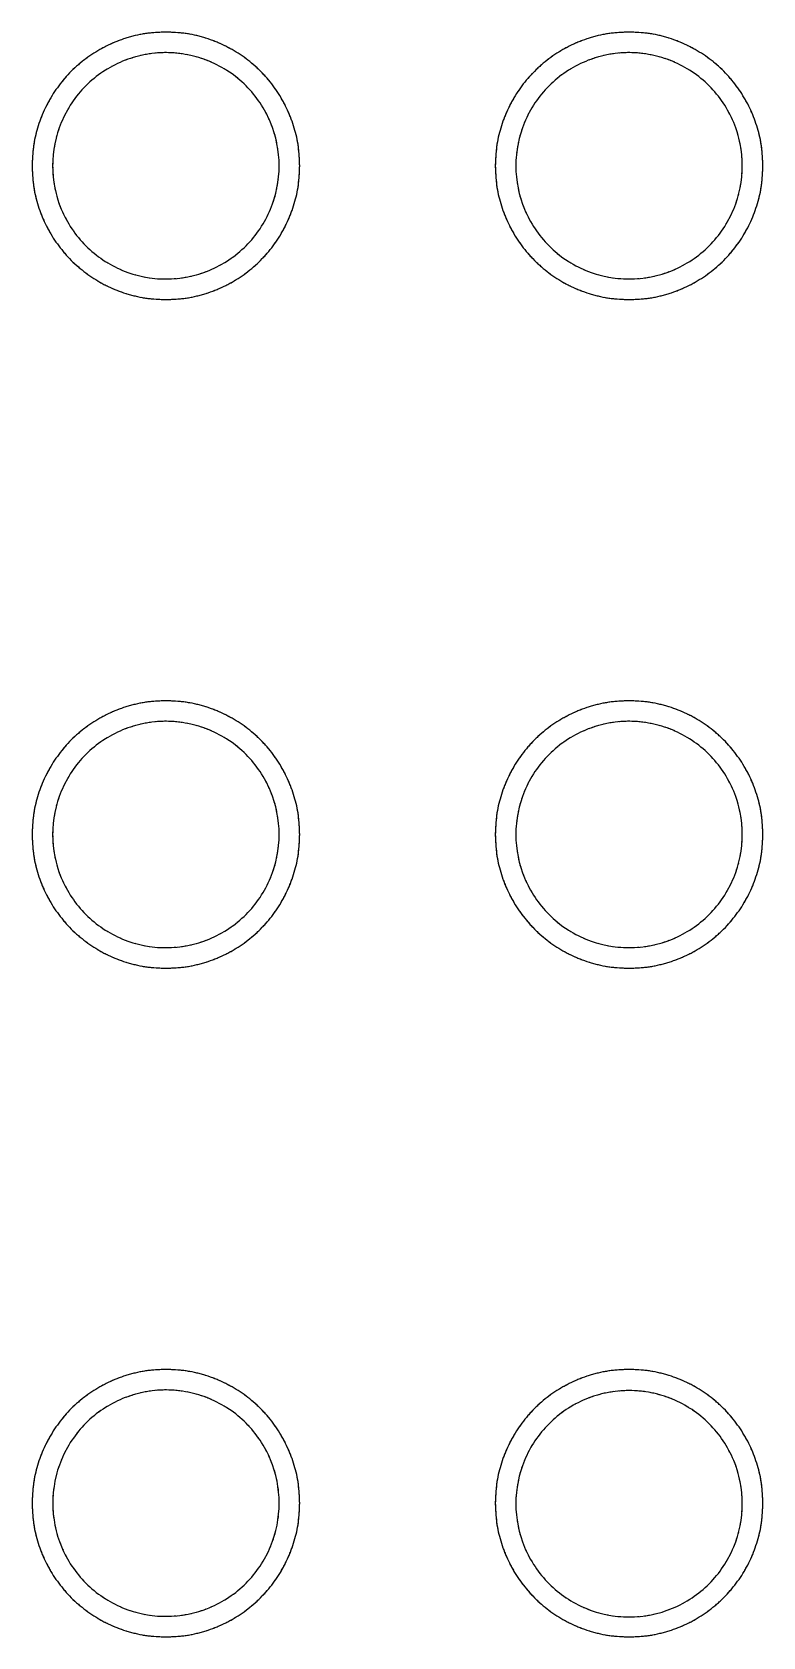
# Model space of a CAD drawing. Header units: millimetres. Extents: x 18456 to 179493, y -203649 to 469211.
# Drawn here: x 114101.4 to 114172.4, y -26348.9 to -26192.9 of the extents above; entities that cross this region are included whole.
import ezdxf

# ---------------------------------------------------------------- set-up
doc = ezdxf.new("R2010")
doc.units = ezdxf.units.MM
doc.linetypes.add('X-평면도(기본형)$0$HIDDENX2', pattern=[0.75, 0.5, -0.25])
doc.layers.add('X-평면도(기본형)$0$FUR', color=6, linetype='Continuous', true_color=0xff00ff)

# ---------------------------------------------------------------- blocks, each defined once
blk = doc.blocks.new('X-평면도(기본형)$0$SB1703 1500')
at = {"layer": 'X-평면도(기본형)$0$FUR', "color": 8, "true_color": 0x808080}
for points, knots in [([(491.7, 400), (491.72, 400.63), (491.77, 401.87), (492.19, 403.68), (492.83, 405.42), (493.72, 407.05), (494.84, 408.54), (496.16, 409.86), (497.65, 410.98), (499.28, 411.87), (501.02, 412.51), (502.83, 412.93), (504.07, 412.98), (504.7, 413)], [0, 0, 0, 0, 0.091472, 0.182144, 0.272495, 0.362961, 0.453994, 0.545773, 0.636827, 0.727329, 0.817728, 0.908459, 1, 1, 1, 1]), ([(504.7, 413), (505.32, 412.98), (506.56, 412.93), (508.38, 412.51), (510.11, 411.87), (511.74, 410.98), (513.24, 409.86), (514.56, 408.54), (515.68, 407.05), (516.56, 405.42), (517.21, 403.68), (517.62, 401.87), (517.67, 400.63), (517.7, 400)], [0, 0, 0, 0, 0.091545, 0.18228, 0.272682, 0.363188, 0.454245, 0.546028, 0.637062, 0.727526, 0.817872, 0.908537, 1, 1, 1, 1]), ([(556.7, 400), (556.72, 400.63), (556.77, 401.87), (557.19, 403.68), (557.83, 405.42), (558.72, 407.05), (559.83, 408.54), (561.16, 409.86), (562.65, 410.98), (564.28, 411.87), (566.02, 412.51), (567.83, 412.93), (569.07, 412.98), (569.7, 413)], [0, 0, 0, 0, 0.091451, 0.182105, 0.272443, 0.362901, 0.45393, 0.545712, 0.636773, 0.727285, 0.817697, 0.908442, 1, 1, 1, 1]), ([(569.7, 413), (570.32, 412.98), (571.56, 412.93), (573.38, 412.51), (575.12, 411.87), (576.74, 410.98), (578.24, 409.86), (579.56, 408.54), (580.68, 407.05), (581.56, 405.42), (582.21, 403.68), (582.62, 401.87), (582.67, 400.63), (582.7, 400)], [0, 0, 0, 0, 0.091562, 0.182312, 0.272728, 0.363244, 0.454308, 0.546094, 0.637123, 0.727579, 0.817912, 0.908559, 1, 1, 1, 1]), ([(621.7, 400), (621.72, 400.63), (621.77, 401.87), (622.19, 403.69), (622.83, 405.42), (623.72, 407.05), (624.84, 408.55), (626.16, 409.87), (627.65, 410.98), (629.28, 411.87), (631.02, 412.51), (632.83, 412.93), (634.07, 412.98), (634.7, 413)], [0, 0, 0, 0, 0.091526, 0.182238, 0.272618, 0.363104, 0.454146, 0.545923, 0.636962, 0.727442, 0.817813, 0.908507, 1, 1, 1, 1]), ([(634.7, 413), (635.32, 412.98), (636.56, 412.93), (638.38, 412.51), (640.11, 411.87), (641.74, 410.98), (643.23, 409.87), (644.56, 408.55), (645.67, 407.05), (646.56, 405.42), (647.21, 403.69), (647.62, 401.87), (647.67, 400.63), (647.7, 400)], [0, 0, 0, 0, 0.091494, 0.182188, 0.272557, 0.363035, 0.454071, 0.545844, 0.636885, 0.727371, 0.817753, 0.908468, 1, 1, 1, 1]), ([(493.64, 400), (493.64, 401.44), (493.93, 402.89), (495.03, 405.55), (495.85, 406.76), (497.88, 408.8), (499.11, 409.62), (501.77, 410.72), (503.2, 411), (506.07, 411), (507.52, 410.72), (510.19, 409.61), (511.4, 408.8), (513.43, 406.77), (514.26, 405.54), (515.08, 403.55), (515.5, 402.17), (515.64, 400.72), (515.64, 400)], [0, 0, 0, 0, 0.125, 0.125, 0.25, 0.25, 0.375, 0.375, 0.5, 0.5, 0.625, 0.625, 0.75, 0.75, 0.875, 0.875, 0.9375, 1, 1, 1, 1]), ([(558.7, 400), (558.7, 401.44), (558.98, 402.89), (560.09, 405.55), (560.9, 406.76), (562.93, 408.8), (564.16, 409.62), (566.83, 410.72), (568.26, 411), (571.13, 411), (572.58, 410.72), (575.24, 409.61), (576.46, 408.8), (578.49, 406.77), (579.31, 405.54), (580.13, 403.55), (580.55, 402.17), (580.7, 400.72), (580.7, 400)], [0, 0, 0, 0, 0.125, 0.125, 0.25, 0.25, 0.375, 0.375, 0.5, 0.5, 0.625, 0.625, 0.75, 0.75, 0.875, 0.875, 0.9375, 1, 1, 1, 1]), ([(623.7, 400), (623.7, 401.44), (623.98, 402.89), (625.09, 405.55), (625.9, 406.76), (627.93, 408.8), (629.16, 409.62), (631.83, 410.72), (633.26, 411), (636.13, 411), (637.58, 410.72), (640.24, 409.61), (641.46, 408.8), (643.49, 406.77), (644.31, 405.54), (645.13, 403.55), (645.55, 402.17), (645.7, 400.72), (645.7, 400)], [0, 0, 0, 0, 0.125, 0.125, 0.25, 0.25, 0.375, 0.375, 0.5, 0.5, 0.625, 0.625, 0.75, 0.75, 0.875, 0.875, 0.9375, 1, 1, 1, 1]), ([(504.7, 387), (504.07, 387.03), (502.83, 387.08), (501.02, 387.49), (499.28, 388.14), (497.65, 389.03), (496.16, 390.14), (494.84, 391.46), (493.72, 392.96), (492.83, 394.59), (492.19, 396.32), (491.77, 398.14), (491.72, 399.38), (491.7, 400)], [0, 0, 0, 0, 0.09154, 0.182272, 0.272671, 0.363173, 0.454227, 0.546006, 0.637039, 0.727505, 0.817856, 0.908528, 1, 1, 1, 1]), ([(515.64, 400), (515.64, 399.28), (515.5, 397.85), (515.08, 396.46), (514.25, 394.45), (513.44, 393.24), (511.4, 391.21), (510.18, 390.39), (507.51, 389.29), (506.08, 389), (503.21, 389), (501.76, 389.29), (499.09, 390.4), (497.88, 391.21), (495.85, 393.24), (495.03, 394.47), (493.92, 397.13), (493.64, 398.56), (493.64, 400)], [0, 0, 0, 0, 0.0625, 0.125, 0.125, 0.25, 0.25, 0.375, 0.375, 0.5, 0.5, 0.625, 0.625, 0.75, 0.75, 0.875, 0.875, 1, 1, 1, 1]), ([(517.7, 400), (517.67, 399.38), (517.62, 398.14), (517.21, 396.32), (516.56, 394.59), (515.67, 392.96), (514.56, 391.46), (513.24, 390.14), (511.74, 389.03), (510.11, 388.14), (508.38, 387.49), (506.56, 387.08), (505.32, 387.03), (504.7, 387)], [0, 0, 0, 0, 0.091462, 0.182127, 0.272474, 0.362938, 0.453972, 0.545755, 0.636812, 0.727318, 0.817721, 0.908455, 1, 1, 1, 1]), ([(569.7, 387), (569.07, 387.03), (567.83, 387.08), (566.02, 387.49), (564.28, 388.14), (562.65, 389.03), (561.16, 390.14), (559.84, 391.46), (558.72, 392.96), (557.83, 394.59), (557.19, 396.32), (556.77, 398.14), (556.72, 399.38), (556.7, 400)], [0, 0, 0, 0, 0.091557, 0.182303, 0.272715, 0.363228, 0.454288, 0.54607, 0.637099, 0.727557, 0.817895, 0.90855, 1, 1, 1, 1]), ([(580.7, 400), (580.7, 399.28), (580.56, 397.85), (580.13, 396.45), (579.3, 394.45), (578.49, 393.24), (576.46, 391.21), (575.23, 390.39), (572.57, 389.29), (571.14, 389), (568.26, 389), (566.81, 389.29), (564.15, 390.4), (562.94, 391.21), (560.9, 393.24), (560.08, 394.47), (558.98, 397.13), (558.7, 398.56), (558.7, 400)], [0, 0, 0, 0, 0.0625, 0.125, 0.125, 0.25, 0.25, 0.375, 0.375, 0.5, 0.5, 0.625, 0.625, 0.75, 0.75, 0.875, 0.875, 1, 1, 1, 1]), ([(582.7, 400), (582.67, 399.38), (582.62, 398.14), (582.21, 396.32), (581.56, 394.59), (580.67, 392.96), (579.56, 391.46), (578.24, 390.14), (576.74, 389.03), (575.11, 388.14), (573.38, 387.49), (571.56, 387.08), (570.32, 387.03), (569.7, 387)], [0, 0, 0, 0, 0.09144, 0.182088, 0.272421, 0.362877, 0.453906, 0.545691, 0.636756, 0.727272, 0.817688, 0.908438, 1, 1, 1, 1]), ([(634.7, 387), (634.07, 387.03), (632.83, 387.08), (631.02, 387.49), (629.28, 388.14), (627.65, 389.02), (626.16, 390.14), (624.84, 391.46), (623.72, 392.95), (622.83, 394.58), (622.19, 396.32), (621.77, 398.14), (621.72, 399.38), (621.7, 400)], [0, 0, 0, 0, 0.091493, 0.182187, 0.272558, 0.363038, 0.454077, 0.545853, 0.636896, 0.727382, 0.817762, 0.908474, 1, 1, 1, 1]), ([(645.7, 400), (645.7, 399.28), (645.56, 397.85), (645.13, 396.45), (644.3, 394.46), (643.49, 393.24), (641.46, 391.21), (640.23, 390.39), (637.57, 389.29), (636.14, 389), (633.26, 389), (631.81, 389.29), (629.15, 390.4), (627.94, 391.21), (625.9, 393.24), (625.08, 394.47), (623.98, 397.13), (623.7, 398.56), (623.7, 400)], [0, 0, 0, 0, 0.0625, 0.125, 0.125, 0.25, 0.25, 0.375, 0.375, 0.5, 0.5, 0.625, 0.625, 0.75, 0.75, 0.875, 0.875, 1, 1, 1, 1]), ([(647.7, 400), (647.67, 399.38), (647.62, 398.14), (647.21, 396.32), (646.56, 394.58), (645.67, 392.95), (644.55, 391.46), (643.23, 390.14), (641.74, 389.02), (640.11, 388.14), (638.38, 387.49), (636.56, 387.08), (635.32, 387.03), (634.7, 387)], [0, 0, 0, 0, 0.091532, 0.182247, 0.272629, 0.363115, 0.454156, 0.545929, 0.636965, 0.727443, 0.817812, 0.908506, 1, 1, 1, 1]), ([(491.7, 355.01), (491.72, 355.63), (491.77, 356.87), (492.19, 358.69), (492.83, 360.42), (493.72, 362.05), (494.84, 363.54), (496.16, 364.87), (497.65, 365.98), (499.28, 366.87), (501.02, 367.51), (502.83, 367.93), (504.07, 367.98), (504.7, 368)], [0, 0, 0, 0, 0.091513, 0.182215, 0.272588, 0.363068, 0.454107, 0.545883, 0.636923, 0.727407, 0.817784, 0.90849, 1, 1, 1, 1]), ([(504.7, 368), (505.32, 367.98), (506.56, 367.93), (508.38, 367.51), (510.11, 366.87), (511.74, 365.98), (513.24, 364.87), (514.56, 363.54), (515.67, 362.05), (516.56, 360.42), (517.21, 358.68), (517.62, 356.87), (517.67, 355.63), (517.7, 355)], [0, 0, 0, 0, 0.091505, 0.182208, 0.272585, 0.363069, 0.45411, 0.545886, 0.636927, 0.72741, 0.817785, 0.908488, 1, 1, 1, 1]), ([(556.7, 355.01), (556.72, 355.63), (556.77, 356.87), (557.19, 358.69), (557.83, 360.42), (558.72, 362.05), (559.84, 363.54), (561.16, 364.87), (562.65, 365.98), (564.28, 366.87), (566.02, 367.51), (567.83, 367.93), (569.07, 367.98), (569.69, 368)], [0, 0, 0, 0, 0.091517, 0.182222, 0.272595, 0.363076, 0.454114, 0.545889, 0.636929, 0.727412, 0.817788, 0.908492, 1, 1, 1, 1]), ([(569.7, 368), (570.32, 367.98), (571.56, 367.93), (573.38, 367.51), (575.11, 366.87), (576.74, 365.98), (578.24, 364.87), (579.56, 363.54), (580.67, 362.05), (581.56, 360.42), (582.21, 358.69), (582.62, 356.87), (582.67, 355.63), (582.7, 355)], [0, 0, 0, 0, 0.091504, 0.182205, 0.272581, 0.363065, 0.454106, 0.54588, 0.636921, 0.727404, 0.81778, 0.908485, 1, 1, 1, 1]), ([(621.7, 355.01), (621.72, 355.63), (621.77, 356.87), (622.19, 358.69), (622.83, 360.42), (623.72, 362.05), (624.84, 363.55), (626.16, 364.87), (627.65, 365.98), (629.28, 366.87), (631.02, 367.51), (632.83, 367.93), (634.07, 367.98), (634.7, 368)], [0, 0, 0, 0, 0.091511, 0.182209, 0.272578, 0.363054, 0.454089, 0.545862, 0.636903, 0.727389, 0.81777, 0.908482, 1, 1, 1, 1]), ([(634.7, 368), (635.32, 367.98), (636.56, 367.93), (638.38, 367.51), (640.11, 366.87), (641.74, 365.98), (643.24, 364.87), (644.56, 363.54), (645.67, 362.05), (646.56, 360.42), (647.21, 358.68), (647.62, 356.87), (647.67, 355.63), (647.7, 355)], [0, 0, 0, 0, 0.091505, 0.182211, 0.272593, 0.363084, 0.454132, 0.545915, 0.636957, 0.727438, 0.817807, 0.9085, 1, 1, 1, 1]), ([(493.7, 355.01), (493.7, 356.45), (493.98, 357.88), (495.08, 360.55), (495.91, 361.78), (497.93, 363.8), (499.17, 364.63), (501.81, 365.72), (503.27, 366.01), (506.13, 366.01), (507.59, 365.72), (510.23, 364.63), (511.46, 363.8), (513.49, 361.78), (514.31, 360.54), (515.14, 358.55), (515.55, 357.17), (515.7, 355.73), (515.7, 355.01)], [0, 0, 0, 0, 0.125, 0.125, 0.25, 0.25, 0.375, 0.375, 0.5, 0.5, 0.625, 0.625, 0.75, 0.75, 0.875, 0.875, 0.9375, 1, 1, 1, 1]), ([(558.7, 355.01), (558.7, 356.44), (558.98, 357.87), (560.08, 360.54), (560.91, 361.77), (562.93, 363.8), (564.17, 364.62), (566.81, 365.71), (568.27, 366.01), (571.13, 366.01), (572.59, 365.71), (575.23, 364.62), (576.46, 363.8), (578.49, 361.77), (579.31, 360.54), (580.14, 358.54), (580.55, 357.16), (580.7, 355.72), (580.7, 355)], [0, 0, 0, 0, 0.125, 0.125, 0.25, 0.25, 0.375, 0.375, 0.5, 0.5, 0.625, 0.625, 0.75, 0.75, 0.875, 0.875, 0.9375, 1, 1, 1, 1]), ([(623.7, 355.01), (623.7, 356.44), (623.98, 357.87), (625.08, 360.54), (625.91, 361.77), (627.93, 363.8), (629.17, 364.62), (631.81, 365.71), (633.27, 366.01), (636.13, 366.01), (637.59, 365.71), (640.23, 364.62), (641.46, 363.8), (643.49, 361.77), (644.31, 360.54), (645.14, 358.54), (645.55, 357.16), (645.7, 355.72), (645.7, 355)], [0, 0, 0, 0, 0.125, 0.125, 0.25, 0.25, 0.375, 0.375, 0.5, 0.5, 0.625, 0.625, 0.75, 0.75, 0.875, 0.875, 0.9375, 1, 1, 1, 1]), ([(504.7, 342), (504.07, 342.03), (502.83, 342.08), (501.02, 342.49), (499.28, 343.14), (497.65, 344.03), (496.16, 345.14), (494.84, 346.46), (493.72, 347.96), (492.83, 349.59), (492.19, 351.32), (491.77, 353.14), (491.72, 354.38), (491.7, 355)], [0, 0, 0, 0, 0.091502, 0.182204, 0.272581, 0.363068, 0.454114, 0.545894, 0.636938, 0.727421, 0.817795, 0.908494, 1, 1, 1, 1]), ([(515.7, 355.01), (515.7, 354.29), (515.55, 352.84), (515.13, 351.46), (514.31, 349.47), (513.49, 348.24), (511.47, 346.22), (510.22, 345.39), (507.59, 344.3), (506.13, 344.01), (503.27, 344.01), (501.8, 344.3), (499.17, 345.39), (497.93, 346.22), (495.91, 348.24), (495.08, 349.48), (493.99, 352.12), (493.69, 353.57), (493.7, 355.01)], [0, 0, 0, 0, 0.0625, 0.125, 0.125, 0.25, 0.25, 0.375, 0.375, 0.5, 0.5, 0.625, 0.625, 0.75, 0.75, 0.875, 0.875, 1, 1, 1, 1]), ([(517.7, 355), (517.67, 354.38), (517.62, 353.14), (517.21, 351.32), (516.56, 349.59), (515.67, 347.96), (514.56, 346.46), (513.24, 345.14), (511.74, 344.03), (510.11, 343.14), (508.38, 342.49), (506.56, 342.08), (505.32, 342.03), (504.7, 342)], [0, 0, 0, 0, 0.091516, 0.182221, 0.272595, 0.363075, 0.454114, 0.54589, 0.63693, 0.727413, 0.817788, 0.908492, 1, 1, 1, 1]), ([(569.7, 342), (569.07, 342.03), (567.83, 342.08), (566.02, 342.49), (564.28, 343.14), (562.65, 344.03), (561.16, 345.14), (559.84, 346.46), (558.72, 347.96), (557.83, 349.59), (557.19, 351.32), (556.77, 353.14), (556.72, 354.38), (556.7, 355)], [0, 0, 0, 0, 0.091498, 0.182197, 0.272574, 0.363061, 0.454106, 0.545887, 0.636932, 0.727416, 0.817791, 0.908492, 1, 1, 1, 1]), ([(580.7, 355), (580.7, 354.28), (580.55, 352.83), (580.13, 351.46), (579.31, 349.47), (578.49, 348.23), (576.47, 346.21), (575.22, 345.38), (572.59, 344.29), (571.13, 344), (568.27, 344), (566.8, 344.29), (564.17, 345.39), (562.93, 346.21), (560.91, 348.23), (560.08, 349.47), (558.99, 352.11), (558.69, 353.57), (558.7, 355.01)], [0, 0, 0, 0, 0.0625, 0.125, 0.125, 0.25, 0.25, 0.375, 0.375, 0.5, 0.5, 0.625, 0.625, 0.75, 0.75, 0.875, 0.875, 1, 1, 1, 1]), ([(582.7, 355), (582.67, 354.38), (582.62, 353.14), (582.21, 351.32), (581.56, 349.59), (580.67, 347.96), (579.56, 346.46), (578.24, 345.14), (576.74, 344.03), (575.11, 343.14), (573.38, 342.49), (571.56, 342.08), (570.32, 342.03), (569.7, 342)], [0, 0, 0, 0, 0.091518, 0.182224, 0.272599, 0.36308, 0.454119, 0.545896, 0.636936, 0.727419, 0.817793, 0.908495, 1, 1, 1, 1]), ([(634.7, 342), (634.07, 342.03), (632.83, 342.08), (631.02, 342.49), (629.28, 343.14), (627.65, 344.03), (626.16, 345.14), (624.84, 346.46), (623.72, 347.96), (622.83, 349.59), (622.19, 351.32), (621.77, 353.14), (621.72, 354.38), (621.7, 355)], [0, 0, 0, 0, 0.091502, 0.182206, 0.272587, 0.363077, 0.454126, 0.545909, 0.636953, 0.727435, 0.817805, 0.9085, 1, 1, 1, 1]), ([(645.7, 355), (645.7, 354.28), (645.55, 352.83), (645.13, 351.46), (644.31, 349.47), (643.49, 348.23), (641.47, 346.21), (640.22, 345.38), (637.59, 344.29), (636.13, 344), (633.27, 344), (631.8, 344.29), (629.17, 345.39), (627.93, 346.21), (625.91, 348.23), (625.08, 349.47), (623.99, 352.11), (623.69, 353.57), (623.7, 355.01)], [0, 0, 0, 0, 0.0625, 0.125, 0.125, 0.25, 0.25, 0.375, 0.375, 0.5, 0.5, 0.625, 0.625, 0.75, 0.75, 0.875, 0.875, 1, 1, 1, 1]), ([(647.7, 355), (647.67, 354.38), (647.62, 353.14), (647.21, 351.32), (646.56, 349.59), (645.67, 347.96), (644.56, 346.46), (643.24, 345.14), (641.74, 344.03), (640.11, 343.14), (638.38, 342.49), (636.56, 342.08), (635.32, 342.03), (634.7, 342)], [0, 0, 0, 0, 0.091516, 0.182217, 0.272587, 0.363063, 0.454096, 0.545867, 0.636906, 0.72739, 0.81777, 0.908481, 1, 1, 1, 1])]:
    blk.add_open_spline(points, degree=3, knots=knots, dxfattribs=at)
at = {"layer": 'X-평면도(기본형)$0$FUR', "color": 8, "linetype": 'X-평면도(기본형)$0$HIDDENX2', "ltscale": 2, "true_color": 0x808080}
for points, knots in [([(491.7, 400), (491.72, 400.63), (491.77, 401.87), (492.19, 403.68), (492.83, 405.42), (493.72, 407.05), (494.84, 408.54), (496.16, 409.86), (497.65, 410.98), (499.28, 411.87), (501.02, 412.51), (502.83, 412.93), (504.07, 412.98), (504.7, 413)], [0, 0, 0, 0, 0.091472, 0.182144, 0.272495, 0.362961, 0.453994, 0.545773, 0.636827, 0.727329, 0.817728, 0.908459, 1, 1, 1, 1]), ([(504.7, 413), (505.32, 412.98), (506.56, 412.93), (508.38, 412.51), (510.11, 411.87), (511.74, 410.98), (513.24, 409.86), (514.56, 408.54), (515.68, 407.05), (516.56, 405.42), (517.21, 403.68), (517.62, 401.87), (517.67, 400.63), (517.7, 400)], [0, 0, 0, 0, 0.091545, 0.18228, 0.272682, 0.363188, 0.454245, 0.546028, 0.637062, 0.727526, 0.817872, 0.908537, 1, 1, 1, 1]), ([(556.7, 400), (556.72, 400.63), (556.77, 401.87), (557.19, 403.68), (557.83, 405.42), (558.72, 407.05), (559.83, 408.54), (561.16, 409.86), (562.65, 410.98), (564.28, 411.87), (566.02, 412.51), (567.83, 412.93), (569.07, 412.98), (569.7, 413)], [0, 0, 0, 0, 0.091451, 0.182105, 0.272443, 0.362901, 0.45393, 0.545712, 0.636773, 0.727285, 0.817697, 0.908442, 1, 1, 1, 1]), ([(569.7, 413), (570.32, 412.98), (571.56, 412.93), (573.38, 412.51), (575.12, 411.87), (576.74, 410.98), (578.24, 409.86), (579.56, 408.54), (580.68, 407.05), (581.56, 405.42), (582.21, 403.68), (582.62, 401.87), (582.67, 400.63), (582.7, 400)], [0, 0, 0, 0, 0.091562, 0.182312, 0.272728, 0.363244, 0.454308, 0.546094, 0.637123, 0.727579, 0.817912, 0.908559, 1, 1, 1, 1]), ([(621.7, 400), (621.72, 400.63), (621.77, 401.87), (622.19, 403.69), (622.83, 405.42), (623.72, 407.05), (624.84, 408.55), (626.16, 409.87), (627.65, 410.98), (629.28, 411.87), (631.02, 412.51), (632.83, 412.93), (634.07, 412.98), (634.7, 413)], [0, 0, 0, 0, 0.091526, 0.182238, 0.272618, 0.363104, 0.454146, 0.545923, 0.636962, 0.727442, 0.817813, 0.908507, 1, 1, 1, 1]), ([(634.7, 413), (635.32, 412.98), (636.56, 412.93), (638.38, 412.51), (640.11, 411.87), (641.74, 410.98), (643.23, 409.87), (644.56, 408.55), (645.67, 407.05), (646.56, 405.42), (647.21, 403.69), (647.62, 401.87), (647.67, 400.63), (647.7, 400)], [0, 0, 0, 0, 0.091494, 0.182188, 0.272557, 0.363035, 0.454071, 0.545844, 0.636885, 0.727371, 0.817753, 0.908468, 1, 1, 1, 1]), ([(493.64, 400), (493.64, 401.44), (493.93, 402.89), (495.03, 405.55), (495.85, 406.76), (497.88, 408.8), (499.11, 409.62), (501.77, 410.72), (503.2, 411), (506.07, 411), (507.52, 410.72), (510.19, 409.61), (511.4, 408.8), (513.43, 406.77), (514.26, 405.54), (515.08, 403.55), (515.5, 402.17), (515.64, 400.72), (515.64, 400)], [0, 0, 0, 0, 0.125, 0.125, 0.25, 0.25, 0.375, 0.375, 0.5, 0.5, 0.625, 0.625, 0.75, 0.75, 0.875, 0.875, 0.9375, 1, 1, 1, 1]), ([(558.7, 400), (558.7, 401.44), (558.98, 402.89), (560.09, 405.55), (560.9, 406.76), (562.93, 408.8), (564.16, 409.62), (566.83, 410.72), (568.26, 411), (571.13, 411), (572.58, 410.72), (575.24, 409.61), (576.46, 408.8), (578.49, 406.77), (579.31, 405.54), (580.13, 403.55), (580.55, 402.17), (580.7, 400.72), (580.7, 400)], [0, 0, 0, 0, 0.125, 0.125, 0.25, 0.25, 0.375, 0.375, 0.5, 0.5, 0.625, 0.625, 0.75, 0.75, 0.875, 0.875, 0.9375, 1, 1, 1, 1]), ([(623.7, 400), (623.7, 401.44), (623.98, 402.89), (625.09, 405.55), (625.9, 406.76), (627.93, 408.8), (629.16, 409.62), (631.83, 410.72), (633.26, 411), (636.13, 411), (637.58, 410.72), (640.24, 409.61), (641.46, 408.8), (643.49, 406.77), (644.31, 405.54), (645.13, 403.55), (645.55, 402.17), (645.7, 400.72), (645.7, 400)], [0, 0, 0, 0, 0.125, 0.125, 0.25, 0.25, 0.375, 0.375, 0.5, 0.5, 0.625, 0.625, 0.75, 0.75, 0.875, 0.875, 0.9375, 1, 1, 1, 1]), ([(504.7, 387), (504.07, 387.03), (502.83, 387.08), (501.02, 387.49), (499.28, 388.14), (497.65, 389.03), (496.16, 390.14), (494.84, 391.46), (493.72, 392.96), (492.83, 394.59), (492.19, 396.32), (491.77, 398.14), (491.72, 399.38), (491.7, 400)], [0, 0, 0, 0, 0.09154, 0.182272, 0.272671, 0.363173, 0.454227, 0.546006, 0.637039, 0.727505, 0.817856, 0.908528, 1, 1, 1, 1]), ([(515.64, 400), (515.64, 399.28), (515.5, 397.85), (515.08, 396.46), (514.25, 394.45), (513.44, 393.24), (511.4, 391.21), (510.18, 390.39), (507.51, 389.29), (506.08, 389), (503.21, 389), (501.76, 389.29), (499.09, 390.4), (497.88, 391.21), (495.85, 393.24), (495.03, 394.47), (493.92, 397.13), (493.64, 398.56), (493.64, 400)], [0, 0, 0, 0, 0.0625, 0.125, 0.125, 0.25, 0.25, 0.375, 0.375, 0.5, 0.5, 0.625, 0.625, 0.75, 0.75, 0.875, 0.875, 1, 1, 1, 1]), ([(517.7, 400), (517.67, 399.38), (517.62, 398.14), (517.21, 396.32), (516.56, 394.59), (515.67, 392.96), (514.56, 391.46), (513.24, 390.14), (511.74, 389.03), (510.11, 388.14), (508.38, 387.49), (506.56, 387.08), (505.32, 387.03), (504.7, 387)], [0, 0, 0, 0, 0.091462, 0.182127, 0.272474, 0.362938, 0.453972, 0.545755, 0.636812, 0.727318, 0.817721, 0.908455, 1, 1, 1, 1]), ([(569.7, 387), (569.07, 387.03), (567.83, 387.08), (566.02, 387.49), (564.28, 388.14), (562.65, 389.03), (561.16, 390.14), (559.84, 391.46), (558.72, 392.96), (557.83, 394.59), (557.19, 396.32), (556.77, 398.14), (556.72, 399.38), (556.7, 400)], [0, 0, 0, 0, 0.091557, 0.182303, 0.272715, 0.363228, 0.454288, 0.54607, 0.637099, 0.727557, 0.817895, 0.90855, 1, 1, 1, 1]), ([(580.7, 400), (580.7, 399.28), (580.56, 397.85), (580.13, 396.45), (579.3, 394.45), (578.49, 393.24), (576.46, 391.21), (575.23, 390.39), (572.57, 389.29), (571.14, 389), (568.26, 389), (566.81, 389.29), (564.15, 390.4), (562.94, 391.21), (560.9, 393.24), (560.08, 394.47), (558.98, 397.13), (558.7, 398.56), (558.7, 400)], [0, 0, 0, 0, 0.0625, 0.125, 0.125, 0.25, 0.25, 0.375, 0.375, 0.5, 0.5, 0.625, 0.625, 0.75, 0.75, 0.875, 0.875, 1, 1, 1, 1]), ([(582.7, 400), (582.67, 399.38), (582.62, 398.14), (582.21, 396.32), (581.56, 394.59), (580.67, 392.96), (579.56, 391.46), (578.24, 390.14), (576.74, 389.03), (575.11, 388.14), (573.38, 387.49), (571.56, 387.08), (570.32, 387.03), (569.7, 387)], [0, 0, 0, 0, 0.09144, 0.182088, 0.272421, 0.362877, 0.453906, 0.545691, 0.636756, 0.727272, 0.817688, 0.908438, 1, 1, 1, 1]), ([(634.7, 387), (634.07, 387.03), (632.83, 387.08), (631.02, 387.49), (629.28, 388.14), (627.65, 389.02), (626.16, 390.14), (624.84, 391.46), (623.72, 392.95), (622.83, 394.58), (622.19, 396.32), (621.77, 398.14), (621.72, 399.38), (621.7, 400)], [0, 0, 0, 0, 0.091493, 0.182187, 0.272558, 0.363038, 0.454077, 0.545853, 0.636896, 0.727382, 0.817762, 0.908474, 1, 1, 1, 1]), ([(645.7, 400), (645.7, 399.28), (645.56, 397.85), (645.13, 396.45), (644.3, 394.46), (643.49, 393.24), (641.46, 391.21), (640.23, 390.39), (637.57, 389.29), (636.14, 389), (633.26, 389), (631.81, 389.29), (629.15, 390.4), (627.94, 391.21), (625.9, 393.24), (625.08, 394.47), (623.98, 397.13), (623.7, 398.56), (623.7, 400)], [0, 0, 0, 0, 0.0625, 0.125, 0.125, 0.25, 0.25, 0.375, 0.375, 0.5, 0.5, 0.625, 0.625, 0.75, 0.75, 0.875, 0.875, 1, 1, 1, 1]), ([(647.7, 400), (647.67, 399.38), (647.62, 398.14), (647.21, 396.32), (646.56, 394.58), (645.67, 392.95), (644.55, 391.46), (643.23, 390.14), (641.74, 389.02), (640.11, 388.14), (638.38, 387.49), (636.56, 387.08), (635.32, 387.03), (634.7, 387)], [0, 0, 0, 0, 0.091532, 0.182247, 0.272629, 0.363115, 0.454156, 0.545929, 0.636965, 0.727443, 0.817812, 0.908506, 1, 1, 1, 1]), ([(491.7, 355.01), (491.72, 355.63), (491.77, 356.87), (492.19, 358.69), (492.83, 360.42), (493.72, 362.05), (494.84, 363.54), (496.16, 364.87), (497.65, 365.98), (499.28, 366.87), (501.02, 367.51), (502.83, 367.93), (504.07, 367.98), (504.7, 368)], [0, 0, 0, 0, 0.091513, 0.182215, 0.272588, 0.363068, 0.454107, 0.545883, 0.636923, 0.727407, 0.817784, 0.90849, 1, 1, 1, 1]), ([(504.7, 368), (505.32, 367.98), (506.56, 367.93), (508.38, 367.51), (510.11, 366.87), (511.74, 365.98), (513.24, 364.87), (514.56, 363.54), (515.67, 362.05), (516.56, 360.42), (517.21, 358.68), (517.62, 356.87), (517.67, 355.63), (517.7, 355)], [0, 0, 0, 0, 0.091505, 0.182208, 0.272585, 0.363069, 0.45411, 0.545886, 0.636927, 0.72741, 0.817785, 0.908488, 1, 1, 1, 1]), ([(556.7, 355.01), (556.72, 355.63), (556.77, 356.87), (557.19, 358.69), (557.83, 360.42), (558.72, 362.05), (559.84, 363.54), (561.16, 364.87), (562.65, 365.98), (564.28, 366.87), (566.02, 367.51), (567.83, 367.93), (569.07, 367.98), (569.69, 368)], [0, 0, 0, 0, 0.091517, 0.182222, 0.272595, 0.363076, 0.454114, 0.545889, 0.636929, 0.727412, 0.817788, 0.908492, 1, 1, 1, 1]), ([(569.7, 368), (570.32, 367.98), (571.56, 367.93), (573.38, 367.51), (575.11, 366.87), (576.74, 365.98), (578.24, 364.87), (579.56, 363.54), (580.67, 362.05), (581.56, 360.42), (582.21, 358.69), (582.62, 356.87), (582.67, 355.63), (582.7, 355)], [0, 0, 0, 0, 0.091504, 0.182205, 0.272581, 0.363065, 0.454106, 0.54588, 0.636921, 0.727404, 0.81778, 0.908485, 1, 1, 1, 1]), ([(621.7, 355.01), (621.72, 355.63), (621.77, 356.87), (622.19, 358.69), (622.83, 360.42), (623.72, 362.05), (624.84, 363.55), (626.16, 364.87), (627.65, 365.98), (629.28, 366.87), (631.02, 367.51), (632.83, 367.93), (634.07, 367.98), (634.7, 368)], [0, 0, 0, 0, 0.091511, 0.182209, 0.272578, 0.363054, 0.454089, 0.545862, 0.636903, 0.727389, 0.81777, 0.908482, 1, 1, 1, 1]), ([(634.7, 368), (635.32, 367.98), (636.56, 367.93), (638.38, 367.51), (640.11, 366.87), (641.74, 365.98), (643.24, 364.87), (644.56, 363.54), (645.67, 362.05), (646.56, 360.42), (647.21, 358.68), (647.62, 356.87), (647.67, 355.63), (647.7, 355)], [0, 0, 0, 0, 0.091505, 0.182211, 0.272593, 0.363084, 0.454132, 0.545915, 0.636957, 0.727438, 0.817807, 0.9085, 1, 1, 1, 1]), ([(493.7, 355.01), (493.7, 356.45), (493.98, 357.88), (495.08, 360.55), (495.91, 361.78), (497.93, 363.8), (499.17, 364.63), (501.81, 365.72), (503.27, 366.01), (506.13, 366.01), (507.59, 365.72), (510.23, 364.63), (511.46, 363.8), (513.49, 361.78), (514.31, 360.54), (515.14, 358.55), (515.55, 357.17), (515.7, 355.73), (515.7, 355.01)], [0, 0, 0, 0, 0.125, 0.125, 0.25, 0.25, 0.375, 0.375, 0.5, 0.5, 0.625, 0.625, 0.75, 0.75, 0.875, 0.875, 0.9375, 1, 1, 1, 1]), ([(558.7, 355.01), (558.7, 356.44), (558.98, 357.87), (560.08, 360.54), (560.91, 361.77), (562.93, 363.8), (564.17, 364.62), (566.81, 365.71), (568.27, 366.01), (571.13, 366.01), (572.59, 365.71), (575.23, 364.62), (576.46, 363.8), (578.49, 361.77), (579.31, 360.54), (580.14, 358.54), (580.55, 357.16), (580.7, 355.72), (580.7, 355)], [0, 0, 0, 0, 0.125, 0.125, 0.25, 0.25, 0.375, 0.375, 0.5, 0.5, 0.625, 0.625, 0.75, 0.75, 0.875, 0.875, 0.9375, 1, 1, 1, 1]), ([(623.7, 355.01), (623.7, 356.44), (623.98, 357.87), (625.08, 360.54), (625.91, 361.77), (627.93, 363.8), (629.17, 364.62), (631.81, 365.71), (633.27, 366.01), (636.13, 366.01), (637.59, 365.71), (640.23, 364.62), (641.46, 363.8), (643.49, 361.77), (644.31, 360.54), (645.14, 358.54), (645.55, 357.16), (645.7, 355.72), (645.7, 355)], [0, 0, 0, 0, 0.125, 0.125, 0.25, 0.25, 0.375, 0.375, 0.5, 0.5, 0.625, 0.625, 0.75, 0.75, 0.875, 0.875, 0.9375, 1, 1, 1, 1]), ([(504.7, 342), (504.07, 342.03), (502.83, 342.08), (501.02, 342.49), (499.28, 343.14), (497.65, 344.03), (496.16, 345.14), (494.84, 346.46), (493.72, 347.96), (492.83, 349.59), (492.19, 351.32), (491.77, 353.14), (491.72, 354.38), (491.7, 355)], [0, 0, 0, 0, 0.091502, 0.182204, 0.272581, 0.363068, 0.454114, 0.545894, 0.636938, 0.727421, 0.817795, 0.908494, 1, 1, 1, 1]), ([(515.7, 355.01), (515.7, 354.29), (515.55, 352.84), (515.13, 351.46), (514.31, 349.47), (513.49, 348.24), (511.47, 346.22), (510.22, 345.39), (507.59, 344.3), (506.13, 344.01), (503.27, 344.01), (501.8, 344.3), (499.17, 345.39), (497.93, 346.22), (495.91, 348.24), (495.08, 349.48), (493.99, 352.12), (493.69, 353.57), (493.7, 355.01)], [0, 0, 0, 0, 0.0625, 0.125, 0.125, 0.25, 0.25, 0.375, 0.375, 0.5, 0.5, 0.625, 0.625, 0.75, 0.75, 0.875, 0.875, 1, 1, 1, 1]), ([(517.7, 355), (517.67, 354.38), (517.62, 353.14), (517.21, 351.32), (516.56, 349.59), (515.67, 347.96), (514.56, 346.46), (513.24, 345.14), (511.74, 344.03), (510.11, 343.14), (508.38, 342.49), (506.56, 342.08), (505.32, 342.03), (504.7, 342)], [0, 0, 0, 0, 0.091516, 0.182221, 0.272595, 0.363075, 0.454114, 0.54589, 0.63693, 0.727413, 0.817788, 0.908492, 1, 1, 1, 1]), ([(569.7, 342), (569.07, 342.03), (567.83, 342.08), (566.02, 342.49), (564.28, 343.14), (562.65, 344.03), (561.16, 345.14), (559.84, 346.46), (558.72, 347.96), (557.83, 349.59), (557.19, 351.32), (556.77, 353.14), (556.72, 354.38), (556.7, 355)], [0, 0, 0, 0, 0.091498, 0.182197, 0.272574, 0.363061, 0.454106, 0.545887, 0.636932, 0.727416, 0.817791, 0.908492, 1, 1, 1, 1]), ([(580.7, 355), (580.7, 354.28), (580.55, 352.83), (580.13, 351.46), (579.31, 349.47), (578.49, 348.23), (576.47, 346.21), (575.22, 345.38), (572.59, 344.29), (571.13, 344), (568.27, 344), (566.8, 344.29), (564.17, 345.39), (562.93, 346.21), (560.91, 348.23), (560.08, 349.47), (558.99, 352.11), (558.69, 353.57), (558.7, 355.01)], [0, 0, 0, 0, 0.0625, 0.125, 0.125, 0.25, 0.25, 0.375, 0.375, 0.5, 0.5, 0.625, 0.625, 0.75, 0.75, 0.875, 0.875, 1, 1, 1, 1]), ([(582.7, 355), (582.67, 354.38), (582.62, 353.14), (582.21, 351.32), (581.56, 349.59), (580.67, 347.96), (579.56, 346.46), (578.24, 345.14), (576.74, 344.03), (575.11, 343.14), (573.38, 342.49), (571.56, 342.08), (570.32, 342.03), (569.7, 342)], [0, 0, 0, 0, 0.091518, 0.182224, 0.272599, 0.36308, 0.454119, 0.545896, 0.636936, 0.727419, 0.817793, 0.908495, 1, 1, 1, 1]), ([(634.7, 342), (634.07, 342.03), (632.83, 342.08), (631.02, 342.49), (629.28, 343.14), (627.65, 344.03), (626.16, 345.14), (624.84, 346.46), (623.72, 347.96), (622.83, 349.59), (622.19, 351.32), (621.77, 353.14), (621.72, 354.38), (621.7, 355)], [0, 0, 0, 0, 0.091502, 0.182206, 0.272587, 0.363077, 0.454126, 0.545909, 0.636953, 0.727435, 0.817805, 0.9085, 1, 1, 1, 1]), ([(645.7, 355), (645.7, 354.28), (645.55, 352.83), (645.13, 351.46), (644.31, 349.47), (643.49, 348.23), (641.47, 346.21), (640.22, 345.38), (637.59, 344.29), (636.13, 344), (633.27, 344), (631.8, 344.29), (629.17, 345.39), (627.93, 346.21), (625.91, 348.23), (625.08, 349.47), (623.99, 352.11), (623.69, 353.57), (623.7, 355.01)], [0, 0, 0, 0, 0.0625, 0.125, 0.125, 0.25, 0.25, 0.375, 0.375, 0.5, 0.5, 0.625, 0.625, 0.75, 0.75, 0.875, 0.875, 1, 1, 1, 1]), ([(647.7, 355), (647.67, 354.38), (647.62, 353.14), (647.21, 351.32), (646.56, 349.59), (645.67, 347.96), (644.56, 346.46), (643.24, 345.14), (641.74, 344.03), (640.11, 343.14), (638.38, 342.49), (636.56, 342.08), (635.32, 342.03), (634.7, 342)], [0, 0, 0, 0, 0.091516, 0.182217, 0.272587, 0.363063, 0.454096, 0.545867, 0.636906, 0.72739, 0.81777, 0.908481, 1, 1, 1, 1])]:
    blk.add_open_spline(points, degree=3, knots=knots, dxfattribs=at)
blk = doc.blocks.new('X-평면도(기본형)$0$ba15002200')
at = {"layer": 'X-평면도(기본형)$0$FUR'}
blk.add_blockref('X-평면도(기본형)$0$SB1703 1500', (0, 1400), dxfattribs=at)

msp = doc.modelspace()

# ---------------------------------------------------------------- block references
at = {"xscale": -1, "rotation": 270.0000000000001}
msp.add_blockref('X-평면도(기본형)$0$ba15002200', (112359.38, -26840.57), dxfattribs=at)

doc.saveas('drawing.dxf')
